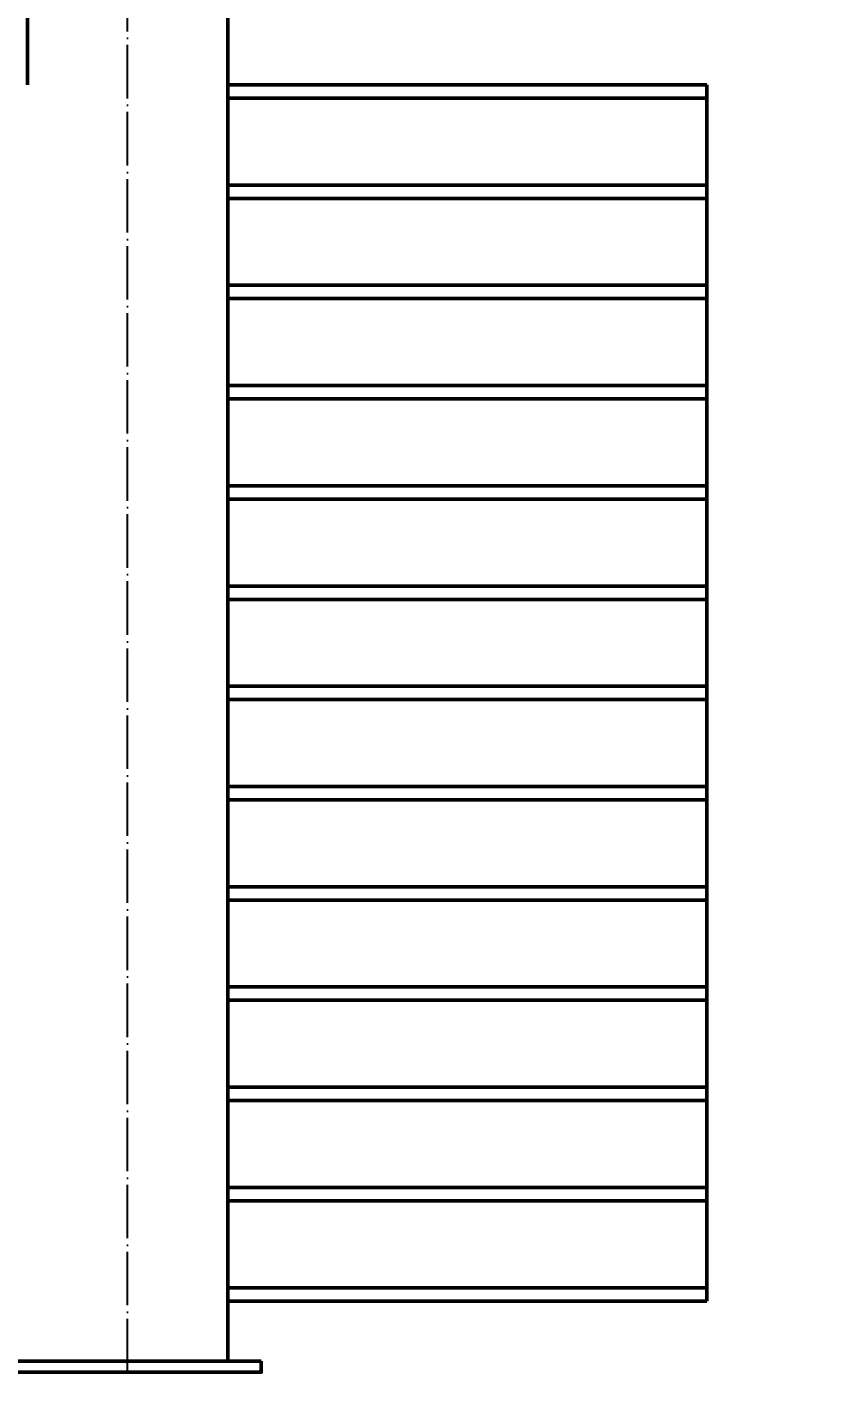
# Model space of a CAD drawing. Header units: millimetres. Extents: x 8981 to 59433, y 5244 to 14154.
# Drawn here: x 10980 to 11338, y 7412 to 8026 of the extents above; entities that cross this region are included whole.
import ezdxf

# ---------------------------------------------------------------- set-up
doc = ezdxf.new("R2010")
doc.units = ezdxf.units.MM
doc.linetypes.add('ACAD_ISO04W100', pattern=[30, 24, -3, 0, -3])
doc.linetypes.add('CENTERX2', pattern=[101.6, 63.5, -12.7, 12.7, -12.7])
for name, color, linetype in [('1', 4, 'Continuous'), ('3中心线层', 1, 'CENTERX2'), ('4标注层', 3, 'Continuous')]:
    doc.layers.add(name, color=color, linetype=linetype)
doc.layers.add('1实线层', color=7, linetype='Continuous', lineweight=30)
doc.styles.get("Standard").update_dxf_attribs({"font": 'gbenor.shx', "bigfont": 'gbcbig.shx'})
doc.dimstyles.new('1-20英寸竖', dxfattribs={"dimscale": 20, "dimtxt": 3.5, "dimasz": 2.5, "dimexe": 1.5, "dimexo": 1, "dimgap": 0.5, "dimtad": 1, "dimdec": 0, "dimrnd": 1e-09, "dimzin": 12, "dimdsep": 46, "dimtxsty": 'Standard', "dimsah": 1, "dimcen": 0.09, "dimclrt": 1, "dimadec": 0, "dimazin": 3, "dimtfac": 1, "dimtdec": 0, "dimtofl": 0, "dimtmove": 0, "dimatfit": 3, "dimfxl": 0, "dimfrac": 2, "dimtolj": 1, "dimtzin": 12, "dimarcsym": 0})

# ---------------------------------------------------------------- blocks, each defined once
blk = doc.blocks.new('G$C9C1AF4BE')
at = {"layer": '1', "lineweight": 50}
for p, q in [((-45, -120), (-45, 0)), ((45, -120), (45, 0)), ((-260, -126), (-260, -120)), ((-260, -120), (-45, -120)), ((-260, -666), (-260, -120)), ((-45, -120), (-45, -693)), ((-45, -126), (-260, -126)), ((-260, -171), (-260, -165)), ((-260, -165), (-45, -165)), ((-45, -171), (-260, -171)), ((-260, -216), (-260, -210)), ((-260, -210), (-45, -210)), ((-45, -216), (-260, -216)), ((-260, -261), (-260, -255)), ((-260, -255), (-45, -255)), ((-45, -261), (-260, -261)), ((-260, -306), (-260, -300)), ((-260, -300), (-45, -300)), ((-45, -306), (-260, -306)), ((-260, -351), (-260, -345)), ((-260, -345), (-45, -345)), ((-45, -351), (-260, -351)), ((-260, -396), (-260, -390)), ((-260, -390), (-45, -390)), ((-45, -396), (-260, -396)), ((-260, -441), (-260, -435)), ((-260, -435), (-45, -435)), ((-45, -441), (-260, -441)), ((-260, -486), (-260, -480)), ((-260, -480), (-45, -480)), ((-45, -486), (-260, -486)), ((-260, -531), (-260, -525)), ((-260, -525), (-45, -525)), ((-45, -531), (-260, -531)), ((-260, -576), (-260, -570)), ((-260, -570), (-45, -570)), ((-45, -576), (-260, -576)), ((-260, -621), (-260, -615)), ((-260, -615), (-45, -615)), ((-45, -621), (-260, -621)), ((-260, -660), (-45, -660)), ((-45, -666), (-260, -666))]:
    blk.add_line(p, q, dxfattribs=at)
blk.add_lwpolyline([(-60, -693), (-60, -698), (60, -698), (60, -693)], close=True, dxfattribs=at)
at = {"layer": '3中心线层', "linetype": 'ACAD_ISO04W100'}
blk.add_line((0, -698), (0, 0), dxfattribs=at)
blk = doc.blocks.new('*D41')
at = {"layer": '4标注层', "color": 0, "lineweight": -2, "ltscale": 2, "transparency": 16777216}
for p, q in [((9988.07, 8131.06), (9988.07, 7098)), ((12994.57, 8131.06), (12994.57, 7098)), ((12944.57, 7128), (10038.07, 7128))]:
    blk.add_line(p, q, dxfattribs=at)
at = {"layer": '4标注层', "color": 0, "transparency": 16777216}
for points in [[(10038.07, 7136.33), (10038.07, 7119.66), (9988.07, 7128)], [(12944.57, 7119.66), (12944.57, 7136.33), (12994.57, 7128)]]:
    blk.add_solid(points, dxfattribs=at)
at = {"layer": 'Defpoints', "color": 0, "transparency": 16777216}
for p in [(9988.07, 8151.06), (12994.57, 8151.06), (9988.07, 7128)]:
    blk.add_point(p, dxfattribs=at)
at = {"layer": '4标注层', "color": 1, "ltscale": 3, "transparency": 16777216, "insert": (11419.34, 7128), "char_height": 70, "attachment_point": 5}
blk.add_mtext('\\A1;3007\\P[118.4"]', dxfattribs=at)

msp = doc.modelspace()

# ---------------------------------------------------------------- block references
at = {"layer": '1实线层', "xscale": -1}
msp.add_blockref('G$C9C1AF4BE', (11025.067, 8120.065), dxfattribs=at)

# ---------------------------------------------------------------- dimensions: what is measured, and where the dimension line sits
at = {"layer": '4标注层', "ltscale": 2}
dim = msp.add_linear_dim(base=(9988.067265364, 7127.995931957), p1=(12994.567265364, 8151.064796893), p2=(9988.067265364, 8151.064796893), dimstyle='1-20英寸竖', override={"dimpost": '\\X'}, dxfattribs=at)
dim.commit()
dim.dimension.update_dxf_attribs({"geometry": '*D41', "text_midpoint": (11419.338972373, 7127.995931957), "dimtype": 160})

doc.saveas('drawing.dxf')
